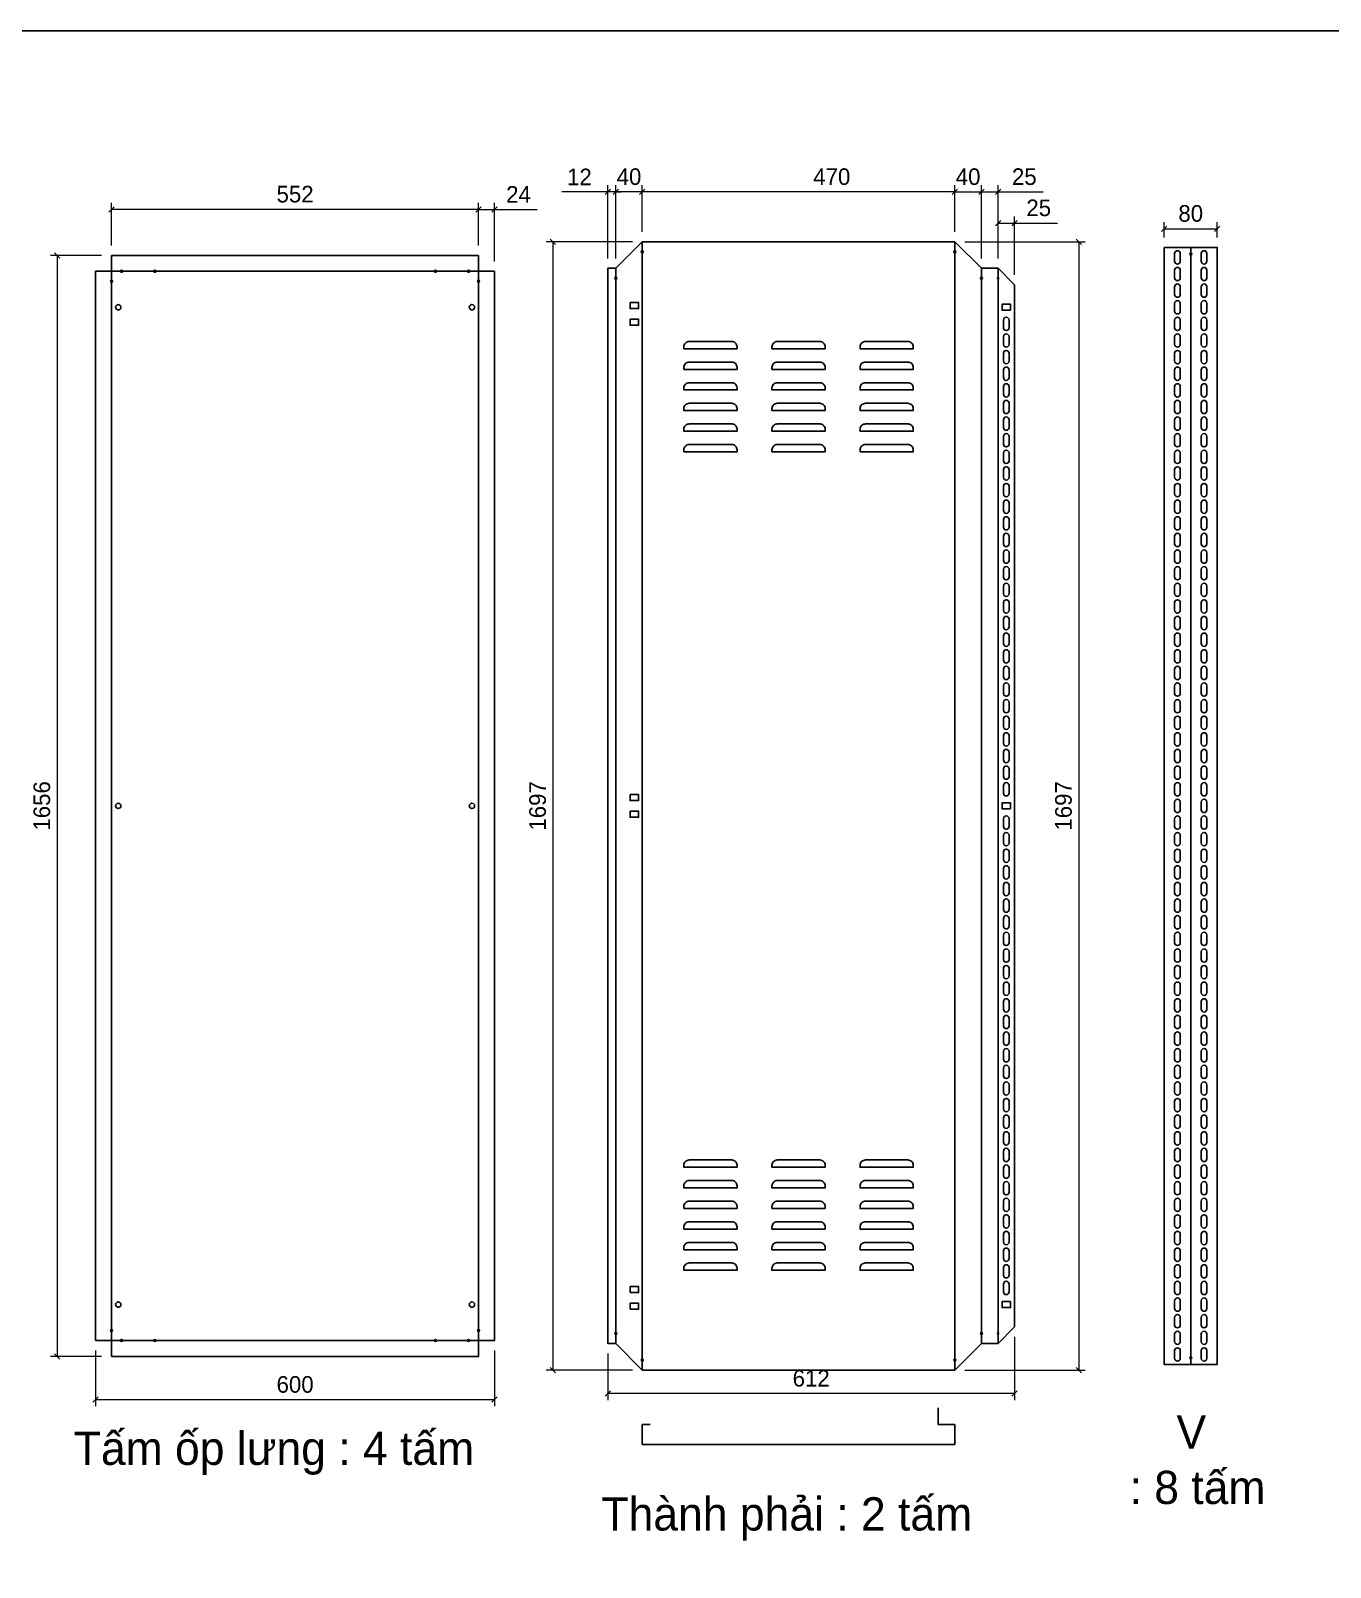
# Model space of a CAD drawing. Header units: millimetres. Extents: x 0 to 5692, y 0 to 4025.
# Drawn here: x 1586 to 3540, y 1714 to 4025 of the extents above; entities that cross this region are included whole.
import ezdxf

# ---------------------------------------------------------------- set-up
doc = ezdxf.new("R2010")
doc.units = ezdxf.units.MM
doc.layers.add('CNC', color=7, linetype='Continuous')
doc.layers.add('DIM', color=253, linetype='Continuous')
doc.styles.add('Arial', font='arial.ttf')
doc.dimstyles.new('Dim-25', dxfattribs={"dimtxt": 25, "dimasz": 8, "dimexe": 10, "dimexo": 15, "dimgap": 10, "dimtad": 1, "dimdec": 0, "dimtxsty": 'Standard', "dimblk": 'OBLIQUE', "dimcen": 10, "dimclrd": 5, "dimclre": 5, "dimclrt": 3, "dimazin": 3, "dimtfac": 1, "dimtdec": 0, "dimtmove": 0, "dimatfit": 3, "dimldrblk": 'OBLIQUE', "dimlwd": 9, "dimlwe": 9})

# ---------------------------------------------------------------- blocks, each defined once
blk = doc.blocks.new('*D10')
at = {"color": 0, "linetype": 'ByBlock', "lineweight": -2}
for p, q in [((2375.1, 3703.6), (2367.1, 3711.6)), ((2367.1, 2014.6), (2375.1, 2006.6))]:
    blk.add_line(p, q, dxfattribs=at)
at = {"layer": 'Defpoints', "color": 0, "transparency": 16777216}
for p in [(2505.7, 3707.6), (2371.1, 2010.6), (2505.7, 2010.6)]:
    blk.add_point(p, dxfattribs=at)
at = {"layer": 'DIM', "color": 5, "lineweight": 9, "transparency": 16777216}
for p, q in [((2490.7, 3707.6), (2361.1, 3707.6)), ((2371.1, 3707.6), (2371.1, 2010.6)), ((2490.7, 2010.6), (2361.1, 2010.6))]:
    blk.add_line(p, q, dxfattribs=at)
at = {"layer": 'DIM', "color": 3, "transparency": 16777216, "insert": (2348.3, 2859.1), "char_height": 25, "attachment_point": 5, "rotation": 90}
blk.add_mtext('1697', dxfattribs=at)
blk = doc.blocks.new('_Oblique')
at = {"color": 0, "linetype": 'ByBlock', "lineweight": -2}
blk.add_line((-0.5, -0.5), (0.5, 0.5), dxfattribs=at)
blk = doc.blocks.new('*D11')
at = {"color": 0, "linetype": 'ByBlock', "lineweight": -2}
for p, q in [((2509.7, 3786.5), (2501.7, 3778.5)), ((2971.7, 3778.5), (2979.7, 3786.5))]:
    blk.add_line(p, q, dxfattribs=at)
at = {"layer": 'Defpoints', "color": 0, "transparency": 16777216}
for p in [(2505.7, 3782.5), (2505.7, 3707.6), (2975.7, 3707.6)]:
    blk.add_point(p, dxfattribs=at)
at = {"layer": 'DIM', "color": 5, "lineweight": 9, "transparency": 16777216}
for p, q in [((2505.7, 3722.6), (2505.7, 3792.5)), ((2975.7, 3722.6), (2975.7, 3792.5)), ((2975.7, 3782.5), (2505.7, 3782.5))]:
    blk.add_line(p, q, dxfattribs=at)
at = {"layer": 'DIM', "color": 3, "transparency": 16777216, "insert": (2790.7, 3805.3), "char_height": 25, "attachment_point": 5}
blk.add_mtext('470', dxfattribs=at)
blk = doc.blocks.new('*D12')
at = {"color": 0, "linetype": 'ByBlock', "lineweight": -2}
for p, q in [((2469.7, 3786.5), (2461.7, 3778.5)), ((2501.7, 3778.5), (2509.7, 3786.5))]:
    blk.add_line(p, q, dxfattribs=at)
at = {"layer": 'Defpoints', "color": 0, "transparency": 16777216}
for p in [(2465.7, 3782.5), (2505.7, 3707.6), (2465.7, 3667.6)]:
    blk.add_point(p, dxfattribs=at)
at = {"layer": 'DIM', "color": 5, "lineweight": 9, "transparency": 16777216}
for p, q in [((2465.7, 3682.6), (2465.7, 3792.5)), ((2505.7, 3722.6), (2505.7, 3792.5)), ((2505.7, 3782.5), (2465.7, 3782.5))]:
    blk.add_line(p, q, dxfattribs=at)
at = {"layer": 'DIM', "color": 3, "transparency": 16777216, "insert": (2485.7, 3805.3), "char_height": 25, "attachment_point": 5}
blk.add_mtext('40', dxfattribs=at)
blk = doc.blocks.new('*D13')
at = {"color": 0, "linetype": 'ByBlock', "lineweight": -2}
for p, q in [((2449.7, 3778.5), (2457.7, 3786.5)), ((2469.7, 3786.5), (2461.7, 3778.5))]:
    blk.add_line(p, q, dxfattribs=at)
at = {"layer": 'Defpoints', "color": 0, "transparency": 16777216}
for p in [(2453.7, 3782.5), (2453.7, 3667.6), (2465.7, 3667.6)]:
    blk.add_point(p, dxfattribs=at)
at = {"layer": 'DIM', "color": 5, "lineweight": 9, "transparency": 16777216}
for p, q in [((2453.7, 3682.6), (2453.7, 3792.5)), ((2465.7, 3682.6), (2465.7, 3792.5)), ((2453.7, 3782.5), (2384.5, 3782.5)), ((2465.7, 3782.5), (2453.7, 3782.5)), ((2465.7, 3782.5), (2473.7, 3782.5))]:
    blk.add_line(p, q, dxfattribs=at)
at = {"layer": 'DIM', "color": 3, "transparency": 16777216, "insert": (2411.1, 3805.1), "char_height": 25, "attachment_point": 5}
blk.add_mtext('12', dxfattribs=at)
blk = doc.blocks.new('*D14')
at = {"color": 0, "linetype": 'ByBlock', "lineweight": -2}
for p, q in [((2457.7, 1979.3), (2449.7, 1971.3)), ((3061.7, 1971.3), (3069.7, 1979.3))]:
    blk.add_line(p, q, dxfattribs=at)
at = {"layer": 'Defpoints', "color": 0, "transparency": 16777216}
for p in [(3065.7, 2075.6), (2453.7, 2050.6), (2453.7, 1975.3)]:
    blk.add_point(p, dxfattribs=at)
at = {"layer": 'DIM', "color": 5, "lineweight": 9, "transparency": 16777216}
for p, q in [((3065.7, 2060.6), (3065.7, 1965.3)), ((2453.7, 2035.6), (2453.7, 1965.3)), ((3065.7, 1975.3), (2453.7, 1975.3))]:
    blk.add_line(p, q, dxfattribs=at)
at = {"layer": 'DIM', "color": 3, "transparency": 16777216, "insert": (2759.7, 1998.1), "char_height": 25, "attachment_point": 5}
blk.add_mtext('612', dxfattribs=at)
blk = doc.blocks.new('*D15')
at = {"color": 0, "linetype": 'ByBlock', "lineweight": -2}
for p, q in [((2979.7, 3786.5), (2971.7, 3778.5)), ((3011.7, 3778.5), (3019.7, 3786.5))]:
    blk.add_line(p, q, dxfattribs=at)
at = {"layer": 'Defpoints', "color": 0, "transparency": 16777216}
for p in [(3015.7, 3782.5), (2975.7, 3707.6), (3015.7, 3667.6)]:
    blk.add_point(p, dxfattribs=at)
at = {"layer": 'DIM', "color": 5, "lineweight": 9, "transparency": 16777216}
for p, q in [((2975.7, 3722.6), (2975.7, 3792.5)), ((3015.7, 3682.6), (3015.7, 3792.5)), ((2975.7, 3782.5), (3015.7, 3782.5))]:
    blk.add_line(p, q, dxfattribs=at)
at = {"layer": 'DIM', "color": 3, "transparency": 16777216, "insert": (2995.7, 3805.3), "char_height": 25, "attachment_point": 5}
blk.add_mtext('40', dxfattribs=at)
blk = doc.blocks.new('*D16')
at = {"color": 0, "linetype": 'ByBlock', "lineweight": -2}
for p, q in [((3019.7, 3786.5), (3011.7, 3778.5)), ((3036.7, 3778.5), (3044.7, 3786.5))]:
    blk.add_line(p, q, dxfattribs=at)
at = {"layer": 'Defpoints', "color": 0, "transparency": 16777216}
for p in [(3040.7, 3782.5), (3015.7, 3667.6), (3040.7, 3667.6)]:
    blk.add_point(p, dxfattribs=at)
at = {"layer": 'DIM', "color": 5, "lineweight": 9, "transparency": 16777216}
for p, q in [((3015.7, 3682.6), (3015.7, 3792.5)), ((3040.7, 3682.6), (3040.7, 3792.5)), ((3015.7, 3782.5), (3040.7, 3782.5)), ((3040.7, 3782.5), (3108.4, 3782.5))]:
    blk.add_line(p, q, dxfattribs=at)
at = {"layer": 'DIM', "color": 3, "transparency": 16777216, "insert": (3080.2, 3805.3), "char_height": 25, "attachment_point": 5}
blk.add_mtext('25', dxfattribs=at)
blk = doc.blocks.new('*D17')
at = {"color": 0, "linetype": 'ByBlock', "lineweight": -2}
for p, q in [((3044.7, 3739.7), (3036.7, 3731.7)), ((3061.7, 3731.7), (3069.7, 3739.7))]:
    blk.add_line(p, q, dxfattribs=at)
at = {"layer": 'Defpoints', "color": 0, "transparency": 16777216}
for p in [(3065.7, 3735.7), (3040.7, 3667.6), (3065.7, 3642.6)]:
    blk.add_point(p, dxfattribs=at)
at = {"layer": 'DIM', "color": 5, "lineweight": 9, "transparency": 16777216}
for p, q in [((3040.7, 3682.6), (3040.7, 3745.7)), ((3065.7, 3657.6), (3065.7, 3745.7)), ((3040.7, 3735.7), (3065.7, 3735.7)), ((3065.7, 3735.7), (3130.1, 3735.7))]:
    blk.add_line(p, q, dxfattribs=at)
at = {"layer": 'DIM', "color": 3, "transparency": 16777216, "insert": (3101.9, 3758.4), "char_height": 25, "attachment_point": 5}
blk.add_mtext('25', dxfattribs=at)
blk = doc.blocks.new('f3daunguoc')
at = {"layer": 'CNC', "color": 2, "lineweight": -3}
blk.add_circle((0, 0), 1.5, dxfattribs=at)
blk = doc.blocks.new('f2dauxuoi')
at = {"layer": 'CNC', "color": 2, "lineweight": -3}
blk.add_circle((0, 0), 1, dxfattribs=at)
blk = doc.blocks.new('*D18')
at = {"color": 0, "linetype": 'ByBlock', "lineweight": -2}
for p, q in [((3166, 3703.6), (3158, 3711.6)), ((3158, 2014.6), (3166, 2006.6))]:
    blk.add_line(p, q, dxfattribs=at)
at = {"layer": 'Defpoints', "color": 0, "transparency": 16777216}
for p in [(2975.7, 3707.6), (2975.7, 2010.6), (3162, 2010.6)]:
    blk.add_point(p, dxfattribs=at)
at = {"layer": 'DIM', "color": 5, "lineweight": 9, "transparency": 16777216}
for p, q in [((2990.7, 3707.6), (3172, 3707.6)), ((3162, 3707.6), (3162, 2010.6)), ((2990.7, 2010.6), (3172, 2010.6))]:
    blk.add_line(p, q, dxfattribs=at)
at = {"layer": 'DIM', "color": 3, "transparency": 16777216, "insert": (3139.2, 2859.1), "char_height": 25, "attachment_point": 5, "rotation": 90}
blk.add_mtext('1697', dxfattribs=at)
blk = doc.blocks.new('*D24')
at = {"color": 0, "linetype": 'ByBlock', "lineweight": -2}
for p, q in [((2263.5, 3760.2), (2255.5, 3752.2)), ((2279.5, 3752.2), (2287.5, 3760.2))]:
    blk.add_line(p, q, dxfattribs=at)
at = {"layer": 'Defpoints', "color": 0, "transparency": 16777216}
for p in [(2283.5, 3756.2), (2259.5, 3687.1), (2283.5, 3663.1)]:
    blk.add_point(p, dxfattribs=at)
at = {"layer": 'DIM', "color": 5, "lineweight": 9, "transparency": 16777216}
for p, q in [((2259.5, 3702.1), (2259.5, 3766.2)), ((2259.5, 3756.2), (2283.5, 3756.2)), ((2283.5, 3678.1), (2283.5, 3766.2)), ((2283.5, 3756.2), (2347.6, 3756.2))]:
    blk.add_line(p, q, dxfattribs=at)
at = {"layer": 'DIM', "color": 3, "transparency": 16777216, "insert": (2319.5, 3778.8), "char_height": 25, "attachment_point": 5}
blk.add_mtext('24', dxfattribs=at)
blk = doc.blocks.new('*D25')
at = {"color": 0, "linetype": 'ByBlock', "lineweight": -2}
for p, q in [((1711.5, 3760.2), (1703.5, 3752.2)), ((2255.5, 3752.2), (2263.5, 3760.2))]:
    blk.add_line(p, q, dxfattribs=at)
at = {"layer": 'Defpoints', "color": 0, "transparency": 16777216}
for p in [(1707.5, 3756.2), (1707.5, 3687.1), (2259.5, 3687.1)]:
    blk.add_point(p, dxfattribs=at)
at = {"layer": 'DIM', "color": 5, "lineweight": 9, "transparency": 16777216}
for p, q in [((1707.5, 3702.1), (1707.5, 3766.2)), ((2259.5, 3756.2), (1707.5, 3756.2)), ((2259.5, 3702.1), (2259.5, 3766.2))]:
    blk.add_line(p, q, dxfattribs=at)
at = {"layer": 'DIM', "color": 3, "transparency": 16777216, "insert": (1983.5, 3779), "char_height": 25, "attachment_point": 5}
blk.add_mtext('552', dxfattribs=at)
blk = doc.blocks.new('*D26')
at = {"color": 0, "linetype": 'ByBlock', "lineweight": -2}
for p, q in [((1629.5, 3683.1), (1621.5, 3691.1)), ((1621.5, 2035.1), (1629.5, 2027.1))]:
    blk.add_line(p, q, dxfattribs=at)
at = {"layer": 'Defpoints', "color": 0, "transparency": 16777216}
for p in [(1707.5, 3687.1), (1625.5, 2031.1), (1707.5, 2031.1)]:
    blk.add_point(p, dxfattribs=at)
at = {"layer": 'DIM', "color": 5, "lineweight": 9, "transparency": 16777216}
for p, q in [((1692.5, 3687.1), (1615.5, 3687.1)), ((1625.5, 3687.1), (1625.5, 2031.1)), ((1692.5, 2031.1), (1615.5, 2031.1))]:
    blk.add_line(p, q, dxfattribs=at)
at = {"layer": 'DIM', "color": 3, "transparency": 16777216, "insert": (1602.7, 2859.1), "char_height": 25, "attachment_point": 5, "rotation": 90}
blk.add_mtext('1656', dxfattribs=at)
blk = doc.blocks.new('*D27')
at = {"color": 0, "linetype": 'ByBlock', "lineweight": -2}
for p, q in [((1687.5, 1970.1), (1679.5, 1962.1)), ((2279.5, 1962.1), (2287.5, 1970.1))]:
    blk.add_line(p, q, dxfattribs=at)
at = {"layer": 'Defpoints', "color": 0, "transparency": 16777216}
for p in [(1683.5, 2055.1), (2283.5, 2055.1), (2283.5, 1966.1)]:
    blk.add_point(p, dxfattribs=at)
at = {"layer": 'DIM', "color": 5, "lineweight": 9, "transparency": 16777216}
for p, q in [((1683.5, 2040.1), (1683.5, 1956.1)), ((2283.5, 2040.1), (2283.5, 1956.1)), ((1683.5, 1966.1), (2283.5, 1966.1))]:
    blk.add_line(p, q, dxfattribs=at)
at = {"layer": 'DIM', "color": 3, "transparency": 16777216, "insert": (1983.5, 1988.8), "char_height": 25, "attachment_point": 5}
blk.add_mtext('600', dxfattribs=at)
blk = doc.blocks.new('KHUNG CHUẨN')
at = {"color": 7}
blk.add_lwpolyline([(16919.2, -26555.2), (19889.2, -26555.2), (19889.2, -28655.2), (16919.2, -28655.2)], close=True, dxfattribs=at)
at = {"color": 3, "style": 'Arial'}
for tag, p in [('#01', (17055.6, -28580.1)), ('#02', (17431.4, -28580.1)), ('#03', (18030.6, -28580.1)), ('#08', (18751.7, -28580.1)), ('#10', (19064.8, -28580.1)), ('#09', (18753.8, -28632.6)), ('#11', (19060.3, -28625.7)), ('#12', (19806.5, -28628.9)), ('#04', (17024.8, -28634.6)), ('#05', (17308.5, -28633)), ('#06', (17632.7, -28633.7)), ('#07', (18002, -28634.7))]:
    blk.add_attdef(tag, p, '', height=20, dxfattribs=at)
blk = doc.blocks.new('*D85')
at = {"color": 0, "linetype": 'ByBlock', "lineweight": -2}
for p, q in [((3294.5, 3731.2), (3286.5, 3723.2)), ((3366.5, 3723.2), (3374.5, 3731.2))]:
    blk.add_line(p, q, dxfattribs=at)
at = {"layer": 'Defpoints', "color": 0, "ltscale": 3, "transparency": 16777216}
for p in [(3370.5, 3727.2), (3290.5, 3699.1), (3370.5, 3699.1)]:
    blk.add_point(p, dxfattribs=at)
at = {"layer": 'DIM', "color": 5, "lineweight": 9, "ltscale": 3, "transparency": 16777216}
for p, q in [((3290.5, 3714.1), (3290.5, 3737.2)), ((3290.5, 3727.2), (3370.5, 3727.2)), ((3370.5, 3714.1), (3370.5, 3737.2))]:
    blk.add_line(p, q, dxfattribs=at)
at = {"layer": 'DIM', "color": 3, "ltscale": 3, "transparency": 16777216, "insert": (3330.5, 3750), "char_height": 25, "attachment_point": 5}
blk.add_mtext('80', dxfattribs=at)

msp = doc.modelspace()

# ---------------------------------------------------------------- linework, layer by layer
at = {"color": 7}
for p, q in [((2505.7, 3707.6), (2465.7, 3667.6)), ((2505.7, 3707.6), (2505.7, 2010.6)), ((2975.7, 3707.6), (2975.7, 2010.6)), ((3015.7, 3667.6), (2975.7, 3707.6)), ((2465.7, 3667.6), (2465.7, 2050.6)), ((3015.7, 3667.6), (3015.7, 2050.6)), ((3040.7, 3667.6), (3040.7, 2050.6)), ((3040.7, 3667.6), (3065.7, 3642.6)), ((3065.7, 3642.6), (3065.7, 2075.6)), ((3065.7, 3497.9), (3065.7, 2220.3)), ((3040.7, 2050.6), (3065.7, 2075.6)), ((2505.7, 2010.6), (2465.7, 2050.6)), ((3015.7, 2050.6), (2975.7, 2010.6)), ((2950.7, 1928.6), (2950.7, 1953.6)), ((2505.7, 1898.6), (2505.7, 1928.6)), ((2505.7, 1928.6), (2517.7, 1928.6)), ((2975.7, 1928.6), (2950.7, 1928.6)), ((2975.7, 1898.6), (2975.7, 1928.6)), ((2975.7, 1898.6), (2505.7, 1898.6))]:
    msp.add_line(p, q, dxfattribs=at)
at = {"color": 7, "ltscale": 3}
msp.add_line((3330.5, 3699.1), (3330.5, 2019.1), dxfattribs=at)
at = {"color": 7}
for points in [[(2975.7, 3707.6), (2505.7, 3707.6)], [(2465.7, 3667.6), (2453.7, 3667.6), (2453.7, 2050.6), (2465.7, 2050.6)], [(3040.7, 3667.6), (3015.7, 3667.6)], [(3015.7, 2050.6), (3040.7, 2050.6)], [(2505.7, 2010.6), (2975.7, 2010.6)]]:
    msp.add_lwpolyline(points, dxfattribs=at)
at = {"color": 7, "ltscale": 3}
msp.add_lwpolyline([(3290.5, 3699.1), (3370.5, 3699.1), (3370.5, 2019.1), (3290.5, 2019.1)], close=True, dxfattribs=at)
for points in [[(1707.5, 3687.1), (1707.5, 3663.1), (1683.5, 3663.1)], [(1707.5, 3687.1), (2259.5, 3687.1)], [(2259.5, 3687.1), (2259.5, 3663.1), (2283.5, 3663.1)], [(1683.5, 2055.1), (1683.5, 3663.1)], [(2283.5, 3663.1), (2283.5, 2055.1)], [(1707.5, 2031.1), (1707.5, 2055.1), (1683.5, 2055.1)], [(2259.5, 2031.1), (2259.5, 2055.1), (2283.5, 2055.1)], [(2259.5, 2031.1), (1707.5, 2031.1)]]:
    msp.add_lwpolyline(points)
at = {"color": 2, "ltscale": 3}
for points in [[(3314.8, 3678.3), (3314.8, 3689.8, 1), (3306.3, 3689.8), (3306.3, 3678.3, 1)], [(3346.3, 3678.3), (3346.3, 3689.8, -1), (3354.8, 3689.8), (3354.8, 3678.3, -1)], [(3314.8, 3653.3), (3314.8, 3664.8, 1), (3306.3, 3664.8), (3306.3, 3653.3, 1)], [(3346.3, 3653.3), (3346.3, 3664.8, -1), (3354.8, 3664.8), (3354.8, 3653.3, -1)], [(3314.8, 3628.3), (3314.8, 3639.8, 1), (3306.3, 3639.8), (3306.3, 3628.3, 1)], [(3346.3, 3628.3), (3346.3, 3639.8, -1), (3354.8, 3639.8), (3354.8, 3628.3, -1)], [(3314.8, 3603.3), (3314.8, 3614.8, 1), (3306.3, 3614.8), (3306.3, 3603.3, 1)], [(3346.3, 3603.3), (3346.3, 3614.8, -1), (3354.8, 3614.8), (3354.8, 3603.3, -1)], [(3314.8, 3578.3), (3314.8, 3589.8, 1), (3306.3, 3589.8), (3306.3, 3578.3, 1)], [(3346.3, 3578.3), (3346.3, 3589.8, -1), (3354.8, 3589.8), (3354.8, 3578.3, -1)], [(3314.8, 3553.3), (3314.8, 3564.8, 1), (3306.3, 3564.8), (3306.3, 3553.3, 1)], [(3346.3, 3553.3), (3346.3, 3564.8, -1), (3354.8, 3564.8), (3354.8, 3553.3, -1)], [(3314.8, 3528.3), (3314.8, 3539.8, 1), (3306.3, 3539.8), (3306.3, 3528.3, 1)], [(3346.3, 3528.3), (3346.3, 3539.8, -1), (3354.8, 3539.8), (3354.8, 3528.3, -1)], [(3314.8, 3503.3), (3314.8, 3514.8, 1), (3306.3, 3514.8), (3306.3, 3503.3, 1)], [(3346.3, 3503.3), (3346.3, 3514.8, -1), (3354.8, 3514.8), (3354.8, 3503.3, -1)], [(3314.8, 3478.3), (3314.8, 3489.8, 1), (3306.3, 3489.8), (3306.3, 3478.3, 1)], [(3346.3, 3478.3), (3346.3, 3489.8, -1), (3354.8, 3489.8), (3354.8, 3478.3, -1)], [(3314.8, 3453.3), (3314.8, 3464.8, 1), (3306.3, 3464.8), (3306.3, 3453.3, 1)], [(3346.3, 3453.3), (3346.3, 3464.8, -1), (3354.8, 3464.8), (3354.8, 3453.3, -1)], [(3314.8, 3428.3), (3314.8, 3439.8, 1), (3306.3, 3439.8), (3306.3, 3428.3, 1)], [(3346.3, 3428.3), (3346.3, 3439.8, -1), (3354.8, 3439.8), (3354.8, 3428.3, -1)], [(3314.8, 3403.3), (3314.8, 3414.8, 1), (3306.3, 3414.8), (3306.3, 3403.3, 1)], [(3346.3, 3403.3), (3346.3, 3414.8, -1), (3354.8, 3414.8), (3354.8, 3403.3, -1)], [(3314.8, 3378.3), (3314.8, 3389.8, 1), (3306.3, 3389.8), (3306.3, 3378.3, 1)], [(3346.3, 3378.3), (3346.3, 3389.8, -1), (3354.8, 3389.8), (3354.8, 3378.3, -1)], [(3314.8, 3353.3), (3314.8, 3364.8, 1), (3306.3, 3364.8), (3306.3, 3353.3, 1)], [(3346.3, 3353.3), (3346.3, 3364.8, -1), (3354.8, 3364.8), (3354.8, 3353.3, -1)], [(3314.8, 3328.3), (3314.8, 3339.8, 1), (3306.3, 3339.8), (3306.3, 3328.3, 1)], [(3346.3, 3328.3), (3346.3, 3339.8, -1), (3354.8, 3339.8), (3354.8, 3328.3, -1)], [(3314.8, 3303.3), (3314.8, 3314.8, 1), (3306.3, 3314.8), (3306.3, 3303.3, 1)], [(3346.3, 3303.3), (3346.3, 3314.8, -1), (3354.8, 3314.8), (3354.8, 3303.3, -1)], [(3314.8, 3278.3), (3314.8, 3289.8, 1), (3306.3, 3289.8), (3306.3, 3278.3, 1)], [(3346.3, 3278.3), (3346.3, 3289.8, -1), (3354.8, 3289.8), (3354.8, 3278.3, -1)], [(3314.8, 3253.3), (3314.8, 3264.8, 1), (3306.3, 3264.8), (3306.3, 3253.3, 1)], [(3346.3, 3253.3), (3346.3, 3264.8, -1), (3354.8, 3264.8), (3354.8, 3253.3, -1)], [(3314.8, 3228.3), (3314.8, 3239.8, 1), (3306.3, 3239.8), (3306.3, 3228.3, 1)], [(3346.3, 3228.3), (3346.3, 3239.8, -1), (3354.8, 3239.8), (3354.8, 3228.3, -1)], [(3314.8, 3203.3), (3314.8, 3214.8, 1), (3306.3, 3214.8), (3306.3, 3203.3, 1)], [(3346.3, 3203.3), (3346.3, 3214.8, -1), (3354.8, 3214.8), (3354.8, 3203.3, -1)], [(3314.8, 3178.3), (3314.8, 3189.8, 1), (3306.3, 3189.8), (3306.3, 3178.3, 1)], [(3346.3, 3178.3), (3346.3, 3189.8, -1), (3354.8, 3189.8), (3354.8, 3178.3, -1)], [(3314.8, 3153.3), (3314.8, 3164.8, 1), (3306.3, 3164.8), (3306.3, 3153.3, 1)], [(3346.3, 3153.3), (3346.3, 3164.8, -1), (3354.8, 3164.8), (3354.8, 3153.3, -1)], [(3314.8, 3128.3), (3314.8, 3139.8, 1), (3306.3, 3139.8), (3306.3, 3128.3, 1)], [(3346.3, 3128.3), (3346.3, 3139.8, -1), (3354.8, 3139.8), (3354.8, 3128.3, -1)], [(3314.8, 3103.3), (3314.8, 3114.8, 1), (3306.3, 3114.8), (3306.3, 3103.3, 1)], [(3346.3, 3103.3), (3346.3, 3114.8, -1), (3354.8, 3114.8), (3354.8, 3103.3, -1)], [(3314.8, 3078.3), (3314.8, 3089.8, 1), (3306.3, 3089.8), (3306.3, 3078.3, 1)], [(3346.3, 3078.3), (3346.3, 3089.8, -1), (3354.8, 3089.8), (3354.8, 3078.3, -1)], [(3314.8, 3053.3), (3314.8, 3064.8, 1), (3306.3, 3064.8), (3306.3, 3053.3, 1)], [(3346.3, 3053.3), (3346.3, 3064.8, -1), (3354.8, 3064.8), (3354.8, 3053.3, -1)], [(3314.8, 3028.3), (3314.8, 3039.8, 1), (3306.3, 3039.8), (3306.3, 3028.3, 1)], [(3346.3, 3028.3), (3346.3, 3039.8, -1), (3354.8, 3039.8), (3354.8, 3028.3, -1)], [(3314.8, 3003.3), (3314.8, 3014.8, 1), (3306.3, 3014.8), (3306.3, 3003.3, 1)], [(3346.3, 3003.3), (3346.3, 3014.8, -1), (3354.8, 3014.8), (3354.8, 3003.3, -1)], [(3314.8, 2978.3), (3314.8, 2989.8, 1), (3306.3, 2989.8), (3306.3, 2978.3, 1)], [(3346.3, 2978.3), (3346.3, 2989.8, -1), (3354.8, 2989.8), (3354.8, 2978.3, -1)], [(3314.8, 2953.3), (3314.8, 2964.8, 1), (3306.3, 2964.8), (3306.3, 2953.3, 1)], [(3346.3, 2953.3), (3346.3, 2964.8, -1), (3354.8, 2964.8), (3354.8, 2953.3, -1)], [(3314.8, 2928.3), (3314.8, 2939.8, 1), (3306.3, 2939.8), (3306.3, 2928.3, 1)], [(3346.3, 2928.3), (3346.3, 2939.8, -1), (3354.8, 2939.8), (3354.8, 2928.3, -1)], [(3314.8, 2903.3), (3314.8, 2914.8, 1), (3306.3, 2914.8), (3306.3, 2903.3, 1)], [(3346.3, 2903.3), (3346.3, 2914.8, -1), (3354.8, 2914.8), (3354.8, 2903.3, -1)], [(3314.8, 2878.3), (3314.8, 2889.8, 1), (3306.3, 2889.8), (3306.3, 2878.3, 1)], [(3346.3, 2878.3), (3346.3, 2889.8, -1), (3354.8, 2889.8), (3354.8, 2878.3, -1)], [(3314.8, 2853.3), (3314.8, 2864.8, 1), (3306.3, 2864.8), (3306.3, 2853.3, 1)], [(3346.3, 2853.3), (3346.3, 2864.8, -1), (3354.8, 2864.8), (3354.8, 2853.3, -1)], [(3314.8, 2828.3), (3314.8, 2839.8, 1), (3306.3, 2839.8), (3306.3, 2828.3, 1)], [(3346.3, 2828.3), (3346.3, 2839.8, -1), (3354.8, 2839.8), (3354.8, 2828.3, -1)], [(3314.8, 2803.3), (3314.8, 2814.8, 1), (3306.3, 2814.8), (3306.3, 2803.3, 1)], [(3346.3, 2803.3), (3346.3, 2814.8, -1), (3354.8, 2814.8), (3354.8, 2803.3, -1)], [(3314.8, 2778.3), (3314.8, 2789.8, 1), (3306.3, 2789.8), (3306.3, 2778.3, 1)], [(3346.3, 2778.3), (3346.3, 2789.8, -1), (3354.8, 2789.8), (3354.8, 2778.3, -1)], [(3314.8, 2753.3), (3314.8, 2764.8, 1), (3306.3, 2764.8), (3306.3, 2753.3, 1)], [(3346.3, 2753.3), (3346.3, 2764.8, -1), (3354.8, 2764.8), (3354.8, 2753.3, -1)], [(3314.8, 2728.3), (3314.8, 2739.8, 1), (3306.3, 2739.8), (3306.3, 2728.3, 1)], [(3346.3, 2728.3), (3346.3, 2739.8, -1), (3354.8, 2739.8), (3354.8, 2728.3, -1)], [(3314.8, 2703.3), (3314.8, 2714.8, 1), (3306.3, 2714.8), (3306.3, 2703.3, 1)], [(3346.3, 2703.3), (3346.3, 2714.8, -1), (3354.8, 2714.8), (3354.8, 2703.3, -1)], [(3314.8, 2678.3), (3314.8, 2689.8, 1), (3306.3, 2689.8), (3306.3, 2678.3, 1)], [(3346.3, 2678.3), (3346.3, 2689.8, -1), (3354.8, 2689.8), (3354.8, 2678.3, -1)], [(3314.8, 2653.3), (3314.8, 2664.8, 1), (3306.3, 2664.8), (3306.3, 2653.3, 1)], [(3346.3, 2653.3), (3346.3, 2664.8, -1), (3354.8, 2664.8), (3354.8, 2653.3, -1)], [(3314.8, 2628.3), (3314.8, 2639.8, 1), (3306.3, 2639.8), (3306.3, 2628.3, 1)], [(3346.3, 2628.3), (3346.3, 2639.8, -1), (3354.8, 2639.8), (3354.8, 2628.3, -1)], [(3314.8, 2603.3), (3314.8, 2614.8, 1), (3306.3, 2614.8), (3306.3, 2603.3, 1)], [(3346.3, 2603.3), (3346.3, 2614.8, -1), (3354.8, 2614.8), (3354.8, 2603.3, -1)], [(3314.8, 2578.3), (3314.8, 2589.8, 1), (3306.3, 2589.8), (3306.3, 2578.3, 1)], [(3346.3, 2578.3), (3346.3, 2589.8, -1), (3354.8, 2589.8), (3354.8, 2578.3, -1)], [(3314.8, 2553.3), (3314.8, 2564.8, 1), (3306.3, 2564.8), (3306.3, 2553.3, 1)], [(3346.3, 2553.3), (3346.3, 2564.8, -1), (3354.8, 2564.8), (3354.8, 2553.3, -1)], [(3314.8, 2528.3), (3314.8, 2539.8, 1), (3306.3, 2539.8), (3306.3, 2528.3, 1)], [(3346.3, 2528.3), (3346.3, 2539.8, -1), (3354.8, 2539.8), (3354.8, 2528.3, -1)], [(3314.8, 2503.3), (3314.8, 2514.8, 1), (3306.3, 2514.8), (3306.3, 2503.3, 1)], [(3346.3, 2503.3), (3346.3, 2514.8, -1), (3354.8, 2514.8), (3354.8, 2503.3, -1)], [(3314.8, 2478.3), (3314.8, 2489.8, 1), (3306.3, 2489.8), (3306.3, 2478.3, 1)], [(3346.3, 2478.3), (3346.3, 2489.8, -1), (3354.8, 2489.8), (3354.8, 2478.3, -1)], [(3314.8, 2453.3), (3314.8, 2464.8, 1), (3306.3, 2464.8), (3306.3, 2453.3, 1)], [(3346.3, 2453.3), (3346.3, 2464.8, -1), (3354.8, 2464.8), (3354.8, 2453.3, -1)], [(3314.8, 2428.3), (3314.8, 2439.8, 1), (3306.3, 2439.8), (3306.3, 2428.3, 1)], [(3346.3, 2428.3), (3346.3, 2439.8, -1), (3354.8, 2439.8), (3354.8, 2428.3, -1)], [(3314.8, 2403.3), (3314.8, 2414.8, 1), (3306.3, 2414.8), (3306.3, 2403.3, 1)], [(3346.3, 2403.3), (3346.3, 2414.8, -1), (3354.8, 2414.8), (3354.8, 2403.3, -1)], [(3314.8, 2378.3), (3314.8, 2389.8, 1), (3306.3, 2389.8), (3306.3, 2378.3, 1)], [(3346.3, 2378.3), (3346.3, 2389.8, -1), (3354.8, 2389.8), (3354.8, 2378.3, -1)], [(3314.8, 2353.3), (3314.8, 2364.8, 1), (3306.3, 2364.8), (3306.3, 2353.3, 1)], [(3346.3, 2353.3), (3346.3, 2364.8, -1), (3354.8, 2364.8), (3354.8, 2353.3, -1)], [(3314.8, 2328.3), (3314.8, 2339.8, 1), (3306.3, 2339.8), (3306.3, 2328.3, 1)], [(3346.3, 2328.3), (3346.3, 2339.8, -1), (3354.8, 2339.8), (3354.8, 2328.3, -1)], [(3314.8, 2303.3), (3314.8, 2314.8, 1), (3306.3, 2314.8), (3306.3, 2303.3, 1)], [(3346.3, 2303.3), (3346.3, 2314.8, -1), (3354.8, 2314.8), (3354.8, 2303.3, -1)], [(3314.8, 2278.3), (3314.8, 2289.8, 1), (3306.3, 2289.8), (3306.3, 2278.3, 1)], [(3346.3, 2278.3), (3346.3, 2289.8, -1), (3354.8, 2289.8), (3354.8, 2278.3, -1)], [(3314.8, 2253.3), (3314.8, 2264.8, 1), (3306.3, 2264.8), (3306.3, 2253.3, 1)], [(3346.3, 2253.3), (3346.3, 2264.8, -1), (3354.8, 2264.8), (3354.8, 2253.3, -1)], [(3314.8, 2228.3), (3314.8, 2239.8, 1), (3306.3, 2239.8), (3306.3, 2228.3, 1)], [(3346.3, 2228.3), (3346.3, 2239.8, -1), (3354.8, 2239.8), (3354.8, 2228.3, -1)], [(3314.8, 2203.3), (3314.8, 2214.8, 1), (3306.3, 2214.8), (3306.3, 2203.3, 1)], [(3346.3, 2203.3), (3346.3, 2214.8, -1), (3354.8, 2214.8), (3354.8, 2203.3, -1)], [(3314.8, 2178.3), (3314.8, 2189.8, 1), (3306.3, 2189.8), (3306.3, 2178.3, 1)], [(3346.3, 2178.3), (3346.3, 2189.8, -1), (3354.8, 2189.8), (3354.8, 2178.3, -1)], [(3314.8, 2153.3), (3314.8, 2164.8, 1), (3306.3, 2164.8), (3306.3, 2153.3, 1)], [(3346.3, 2153.3), (3346.3, 2164.8, -1), (3354.8, 2164.8), (3354.8, 2153.3, -1)], [(3314.8, 2128.3), (3314.8, 2139.8, 1), (3306.3, 2139.8), (3306.3, 2128.3, 1)], [(3346.3, 2128.3), (3346.3, 2139.8, -1), (3354.8, 2139.8), (3354.8, 2128.3, -1)], [(3314.8, 2103.3), (3314.8, 2114.8, 1), (3306.3, 2114.8), (3306.3, 2103.3, 1)], [(3346.3, 2103.3), (3346.3, 2114.8, -1), (3354.8, 2114.8), (3354.8, 2103.3, -1)], [(3314.8, 2078.3), (3314.8, 2089.8, 1), (3306.3, 2089.8), (3306.3, 2078.3, 1)], [(3346.3, 2078.3), (3346.3, 2089.8, -1), (3354.8, 2089.8), (3354.8, 2078.3, -1)], [(3314.8, 2053.3), (3314.8, 2064.8, 1), (3306.3, 2064.8), (3306.3, 2053.3, 1)], [(3346.3, 2053.3), (3346.3, 2064.8, -1), (3354.8, 2064.8), (3354.8, 2053.3, -1)], [(3314.8, 2028.3), (3314.8, 2039.8, 1), (3306.3, 2039.8), (3306.3, 2028.3, 1)], [(3346.3, 2028.3), (3346.3, 2039.8, -1), (3354.8, 2039.8), (3354.8, 2028.3, -1)]]:
    msp.add_lwpolyline(points, format="xyb", close=True, dxfattribs=at)
msp.add_lwpolyline([(1707.5, 3663.1), (2259.5, 3663.1), (2259.5, 2055.1), (1707.5, 2055.1)], close=True)
at = {"color": 2}
for points in [[(2487.2, 3616.1), (2500.2, 3616.1), (2500.2, 3607.1), (2487.2, 3607.1)], [(3059.7, 3604.6), (3046.7, 3604.6), (3046.7, 3613.6), (3059.7, 3613.6)], [(2487.2, 3591.1), (2500.2, 3591.1), (2500.2, 3582.1), (2487.2, 3582.1)], [(2487.2, 2876.1), (2500.2, 2876.1), (2500.2, 2867.1), (2487.2, 2867.1)], [(2487.2, 2851.1), (2500.2, 2851.1), (2500.2, 2842.1), (2487.2, 2842.1)], [(3059.7, 2854.6), (3046.7, 2854.6), (3046.7, 2863.6), (3059.7, 2863.6)], [(2487.2, 2127.1), (2500.2, 2127.1), (2500.2, 2136.1), (2487.2, 2136.1)], [(2487.2, 2102.1), (2500.2, 2102.1), (2500.2, 2111.1), (2487.2, 2111.1)], [(3059.7, 2113.5), (3046.7, 2113.5), (3046.7, 2104.5), (3059.7, 2104.5)]]:
    msp.add_lwpolyline(points, close=True, dxfattribs=at)
at = {"color": 2, "ltscale": 0.5}
for points in [[(3057.4, 3578.3, -1), (3048.9, 3578.3), (3048.9, 3589.8, -1), (3057.4, 3589.8)], [(3057.4, 3553.3, -1), (3048.9, 3553.3), (3048.9, 3564.8, -1), (3057.4, 3564.8)], [(3057.4, 3528.3, -1), (3048.9, 3528.3), (3048.9, 3539.8, -1), (3057.4, 3539.8)], [(3057.4, 3503.3, -1), (3048.9, 3503.3), (3048.9, 3514.8, -1), (3057.4, 3514.8)], [(3057.4, 3478.3, -1), (3048.9, 3478.3), (3048.9, 3489.8, -1), (3057.4, 3489.8)], [(3057.4, 3453.3, -1), (3048.9, 3453.3), (3048.9, 3464.8, -1), (3057.4, 3464.8)], [(3057.4, 3428.3, -1), (3048.9, 3428.3), (3048.9, 3439.8, -1), (3057.4, 3439.8)], [(3057.4, 3403.3, -1), (3048.9, 3403.3), (3048.9, 3414.8, -1), (3057.4, 3414.8)], [(3057.4, 3378.3, -1), (3048.9, 3378.3), (3048.9, 3389.8, -1), (3057.4, 3389.8)], [(3057.4, 3353.3, -1), (3048.9, 3353.3), (3048.9, 3364.8, -1), (3057.4, 3364.8)], [(3057.4, 3328.3, -1), (3048.9, 3328.3), (3048.9, 3339.8, -1), (3057.4, 3339.8)], [(3057.4, 3303.3, -1), (3048.9, 3303.3), (3048.9, 3314.8, -1), (3057.4, 3314.8)], [(3057.4, 3278.3, -1), (3048.9, 3278.3), (3048.9, 3289.8, -1), (3057.4, 3289.8)], [(3057.4, 3253.3, -1), (3048.9, 3253.3), (3048.9, 3264.8, -1), (3057.4, 3264.8)], [(3057.4, 3228.3, -1), (3048.9, 3228.3), (3048.9, 3239.8, -1), (3057.4, 3239.8)], [(3057.4, 3203.3, -1), (3048.9, 3203.3), (3048.9, 3214.8, -1), (3057.4, 3214.8)], [(3057.4, 3178.3, -1), (3048.9, 3178.3), (3048.9, 3189.8, -1), (3057.4, 3189.8)], [(3057.4, 3153.3, -1), (3048.9, 3153.3), (3048.9, 3164.8, -1), (3057.4, 3164.8)], [(3057.4, 3128.3, -1), (3048.9, 3128.3), (3048.9, 3139.8, -1), (3057.4, 3139.8)], [(3057.4, 3103.3, -1), (3048.9, 3103.3), (3048.9, 3114.8, -1), (3057.4, 3114.8)], [(3057.4, 3078.3, -1), (3048.9, 3078.3), (3048.9, 3089.8, -1), (3057.4, 3089.8)], [(3057.4, 3053.3, -1), (3048.9, 3053.3), (3048.9, 3064.8, -1), (3057.4, 3064.8)], [(3057.4, 3028.3, -1), (3048.9, 3028.3), (3048.9, 3039.8, -1), (3057.4, 3039.8)], [(3057.4, 3003.3, -1), (3048.9, 3003.3), (3048.9, 3014.8, -1), (3057.4, 3014.8)], [(3057.4, 2978.3, -1), (3048.9, 2978.3), (3048.9, 2989.8, -1), (3057.4, 2989.8)], [(3057.4, 2953.3, -1), (3048.9, 2953.3), (3048.9, 2964.8, -1), (3057.4, 2964.8)], [(3057.4, 2928.3, -1), (3048.9, 2928.3), (3048.9, 2939.8, -1), (3057.4, 2939.8)], [(3057.4, 2903.3, -1), (3048.9, 2903.3), (3048.9, 2914.8, -1), (3057.4, 2914.8)], [(3057.4, 2878.3, -1), (3048.9, 2878.3), (3048.9, 2889.8, -1), (3057.4, 2889.8)], [(3057.4, 2839.8, 1), (3048.9, 2839.8), (3048.9, 2828.3, 1), (3057.4, 2828.3)], [(3057.4, 2814.8, 1), (3048.9, 2814.8), (3048.9, 2803.3, 1), (3057.4, 2803.3)], [(3057.4, 2789.8, 1), (3048.9, 2789.8), (3048.9, 2778.3, 1), (3057.4, 2778.3)], [(3057.4, 2764.8, 1), (3048.9, 2764.8), (3048.9, 2753.3, 1), (3057.4, 2753.3)], [(3057.4, 2739.8, 1), (3048.9, 2739.8), (3048.9, 2728.3, 1), (3057.4, 2728.3)], [(3057.4, 2714.8, 1), (3048.9, 2714.8), (3048.9, 2703.3, 1), (3057.4, 2703.3)], [(3057.4, 2689.8, 1), (3048.9, 2689.8), (3048.9, 2678.3, 1), (3057.4, 2678.3)], [(3057.4, 2664.8, 1), (3048.9, 2664.8), (3048.9, 2653.3, 1), (3057.4, 2653.3)], [(3057.4, 2639.8, 1), (3048.9, 2639.8), (3048.9, 2628.3, 1), (3057.4, 2628.3)], [(3057.4, 2614.8, 1), (3048.9, 2614.8), (3048.9, 2603.3, 1), (3057.4, 2603.3)], [(3057.4, 2589.8, 1), (3048.9, 2589.8), (3048.9, 2578.3, 1), (3057.4, 2578.3)], [(3057.4, 2564.8, 1), (3048.9, 2564.8), (3048.9, 2553.3, 1), (3057.4, 2553.3)], [(3057.4, 2539.8, 1), (3048.9, 2539.8), (3048.9, 2528.3, 1), (3057.4, 2528.3)], [(3057.4, 2514.8, 1), (3048.9, 2514.8), (3048.9, 2503.3, 1), (3057.4, 2503.3)], [(3057.4, 2489.8, 1), (3048.9, 2489.8), (3048.9, 2478.3, 1), (3057.4, 2478.3)], [(3057.4, 2464.8, 1), (3048.9, 2464.8), (3048.9, 2453.3, 1), (3057.4, 2453.3)], [(3057.4, 2439.8, 1), (3048.9, 2439.8), (3048.9, 2428.3, 1), (3057.4, 2428.3)], [(3057.4, 2414.8, 1), (3048.9, 2414.8), (3048.9, 2403.3, 1), (3057.4, 2403.3)], [(3057.4, 2389.8, 1), (3048.9, 2389.8), (3048.9, 2378.3, 1), (3057.4, 2378.3)], [(3057.4, 2364.8, 1), (3048.9, 2364.8), (3048.9, 2353.3, 1), (3057.4, 2353.3)], [(3057.4, 2339.8, 1), (3048.9, 2339.8), (3048.9, 2328.3, 1), (3057.4, 2328.3)], [(3057.4, 2314.8, 1), (3048.9, 2314.8), (3048.9, 2303.3, 1), (3057.4, 2303.3)], [(3057.4, 2289.8, 1), (3048.9, 2289.8), (3048.9, 2278.3, 1), (3057.4, 2278.3)], [(3057.4, 2264.8, 1), (3048.9, 2264.8), (3048.9, 2253.3, 1), (3057.4, 2253.3)], [(3057.4, 2239.8, 1), (3048.9, 2239.8), (3048.9, 2228.3, 1), (3057.4, 2228.3)], [(3057.4, 2214.8, 1), (3048.9, 2214.8), (3048.9, 2203.3, 1), (3057.4, 2203.3)], [(3057.4, 2189.8, 1), (3048.9, 2189.8), (3048.9, 2178.3, 1), (3057.4, 2178.3)], [(3057.4, 2164.8, 1), (3048.9, 2164.8), (3048.9, 2153.3, 1), (3057.4, 2153.3)], [(3057.4, 2139.8, 1), (3048.9, 2139.8), (3048.9, 2128.3, 1), (3057.4, 2128.3)]]:
    msp.add_lwpolyline(points, format="xyb", close=True, dxfattribs=at)
at = {"color": 2}
for points in [[(2640.2, 3557.6), (2576.2, 3557.6, 0.414214), (2568.2, 3549.6), (2568.2, 3546.6), (2648.2, 3546.6), (2648.2, 3549.6, 0.414214)], [(2772.7, 3557.6), (2708.7, 3557.6, 0.414214), (2700.7, 3549.6), (2700.7, 3546.6), (2780.7, 3546.6), (2780.7, 3549.6, 0.414214)], [(2841.2, 3557.6), (2905.2, 3557.6, -0.414214), (2913.2, 3549.6), (2913.2, 3546.6), (2833.2, 3546.6), (2833.2, 3549.6, -0.414214)], [(2640.2, 3526.6), (2576.2, 3526.6, 0.414214), (2568.2, 3518.6), (2568.2, 3515.6), (2648.2, 3515.6), (2648.2, 3518.6, 0.414214)], [(2772.7, 3526.6), (2708.7, 3526.6, 0.414214), (2700.7, 3518.6), (2700.7, 3515.6), (2780.7, 3515.6), (2780.7, 3518.6, 0.414214)], [(2841.2, 3526.6), (2905.2, 3526.6, -0.414214), (2913.2, 3518.6), (2913.2, 3515.6), (2833.2, 3515.6), (2833.2, 3518.6, -0.414214)], [(2640.2, 3495.6), (2576.2, 3495.6, 0.414214), (2568.2, 3487.6), (2568.2, 3484.6), (2648.2, 3484.6), (2648.2, 3487.6, 0.414214)], [(2772.7, 3495.6), (2708.7, 3495.6, 0.414214), (2700.7, 3487.6), (2700.7, 3484.6), (2780.7, 3484.6), (2780.7, 3487.6, 0.414214)], [(2841.2, 3495.6), (2905.2, 3495.6, -0.414214), (2913.2, 3487.6), (2913.2, 3484.6), (2833.2, 3484.6), (2833.2, 3487.6, -0.414214)], [(2640.2, 3464.6), (2576.2, 3464.6, 0.414214), (2568.2, 3456.6), (2568.2, 3453.6), (2648.2, 3453.6), (2648.2, 3456.6, 0.414214)], [(2772.7, 3464.6), (2708.7, 3464.6, 0.414214), (2700.7, 3456.6), (2700.7, 3453.6), (2780.7, 3453.6), (2780.7, 3456.6, 0.414214)], [(2841.2, 3464.6), (2905.2, 3464.6, -0.414214), (2913.2, 3456.6), (2913.2, 3453.6), (2833.2, 3453.6), (2833.2, 3456.6, -0.414214)], [(2640.2, 3433.6), (2576.2, 3433.6, 0.414214), (2568.2, 3425.6), (2568.2, 3422.6), (2648.2, 3422.6), (2648.2, 3425.6, 0.414214)], [(2772.7, 3433.6), (2708.7, 3433.6, 0.414214), (2700.7, 3425.6), (2700.7, 3422.6), (2780.7, 3422.6), (2780.7, 3425.6, 0.414214)], [(2841.2, 3433.6), (2905.2, 3433.6, -0.414214), (2913.2, 3425.6), (2913.2, 3422.6), (2833.2, 3422.6), (2833.2, 3425.6, -0.414214)], [(2640.2, 3402.6), (2576.2, 3402.6, 0.414214), (2568.2, 3394.6), (2568.2, 3391.6), (2648.2, 3391.6), (2648.2, 3394.6, 0.414214)], [(2772.7, 3402.6), (2708.7, 3402.6, 0.414214), (2700.7, 3394.6), (2700.7, 3391.6), (2780.7, 3391.6), (2780.7, 3394.6, 0.414214)], [(2841.2, 3402.6), (2905.2, 3402.6, -0.414214), (2913.2, 3394.6), (2913.2, 3391.6), (2833.2, 3391.6), (2833.2, 3394.6, -0.414214)], [(2640.2, 2326.6), (2576.2, 2326.6, 0.414214), (2568.2, 2318.6), (2568.2, 2315.6), (2648.2, 2315.6), (2648.2, 2318.6, 0.414214)], [(2772.7, 2326.6), (2708.7, 2326.6, 0.414214), (2700.7, 2318.6), (2700.7, 2315.6), (2780.7, 2315.6), (2780.7, 2318.6, 0.414214)], [(2841.2, 2326.6), (2905.2, 2326.6, -0.414214), (2913.2, 2318.6), (2913.2, 2315.6), (2833.2, 2315.6), (2833.2, 2318.6, -0.414214)], [(2640.2, 2295.6), (2576.2, 2295.6, 0.414214), (2568.2, 2287.6), (2568.2, 2284.6), (2648.2, 2284.6), (2648.2, 2287.6, 0.414214)], [(2772.7, 2295.6), (2708.7, 2295.6, 0.414214), (2700.7, 2287.6), (2700.7, 2284.6), (2780.7, 2284.6), (2780.7, 2287.6, 0.414214)], [(2841.2, 2295.6), (2905.2, 2295.6, -0.414214), (2913.2, 2287.6), (2913.2, 2284.6), (2833.2, 2284.6), (2833.2, 2287.6, -0.414214)], [(2640.2, 2264.6), (2576.2, 2264.6, 0.414214), (2568.2, 2256.6), (2568.2, 2253.6), (2648.2, 2253.6), (2648.2, 2256.6, 0.414214)], [(2772.7, 2264.6), (2708.7, 2264.6, 0.414214), (2700.7, 2256.6), (2700.7, 2253.6), (2780.7, 2253.6), (2780.7, 2256.6, 0.414214)], [(2841.2, 2264.6), (2905.2, 2264.6, -0.414214), (2913.2, 2256.6), (2913.2, 2253.6), (2833.2, 2253.6), (2833.2, 2256.6, -0.414214)], [(2640.2, 2233.6), (2576.2, 2233.6, 0.414214), (2568.2, 2225.6), (2568.2, 2222.6), (2648.2, 2222.6), (2648.2, 2225.6, 0.414214)], [(2772.7, 2233.6), (2708.7, 2233.6, 0.414214), (2700.7, 2225.6), (2700.7, 2222.6), (2780.7, 2222.6), (2780.7, 2225.6, 0.414214)], [(2841.2, 2233.6), (2905.2, 2233.6, -0.414214), (2913.2, 2225.6), (2913.2, 2222.6), (2833.2, 2222.6), (2833.2, 2225.6, -0.414214)], [(2640.2, 2202.6), (2576.2, 2202.6, 0.414214), (2568.2, 2194.6), (2568.2, 2191.6), (2648.2, 2191.6), (2648.2, 2194.6, 0.414214)], [(2772.7, 2202.6), (2708.7, 2202.6, 0.414214), (2700.7, 2194.6), (2700.7, 2191.6), (2780.7, 2191.6), (2780.7, 2194.6, 0.414214)], [(2841.2, 2202.6), (2905.2, 2202.6, -0.414214), (2913.2, 2194.6), (2913.2, 2191.6), (2833.2, 2191.6), (2833.2, 2194.6, -0.414214)], [(2640.2, 2171.6), (2576.2, 2171.6, 0.414214), (2568.2, 2163.6), (2568.2, 2160.6), (2648.2, 2160.6), (2648.2, 2163.6, 0.414214)], [(2772.7, 2171.6), (2708.7, 2171.6, 0.414214), (2700.7, 2163.6), (2700.7, 2160.6), (2780.7, 2160.6), (2780.7, 2163.6, 0.414214)], [(2841.2, 2171.6), (2905.2, 2171.6, -0.414214), (2913.2, 2163.6), (2913.2, 2160.6), (2833.2, 2160.6), (2833.2, 2163.6, -0.414214)]]:
    msp.add_lwpolyline(points, format="xyb", close=True, dxfattribs=at)
for centre, radius in [((3330.5, 3689.1), 1.5), ((1717.5, 3609.1), 4), ((2249.5, 3609.1), 4), ((1717.5, 2859.1), 4), ((2249.5, 2859.1), 4), ((1717.5, 2109), 4), ((2249.5, 2109), 4), ((3330.5, 2029.1), 1.5)]:
    msp.add_circle(centre, radius, dxfattribs=at)

# ---------------------------------------------------------------- block references
at = {"color": 3, "xscale": 1.916639999986728, "yscale": 1.916639999986728, "zscale": 1.916639999986728}
msp.add_blockref('KHUNG CHUẨN', (-32428.1, 54921.6), dxfattribs=at)
at = {"lineweight": -3, "rotation": 180}
for name, p in [('f3daunguoc', (2505.7, 3692.6)), ('f3daunguoc', (2975.7, 3692.6)), ('f3daunguoc', (2194.5, 3663.1)), ('f3daunguoc', (2244.5, 3663.1)), ('f3daunguoc', (2465.7, 3652.6)), ('f3daunguoc', (3015.7, 3652.6)), ('f3daunguoc', (2259.5, 3648.1)), ('f2dauxuoi', (3040.7, 2065.6))]:
    msp.add_blockref(name, p, dxfattribs=at)
at = {"lineweight": -3, "xscale": -1, "rotation": 180}
for p in [(1722.5, 3663.1), (1772.5, 3663.1), (1707.5, 3648.1)]:
    msp.add_blockref('f3daunguoc', p, dxfattribs=at)
at = {"lineweight": -3, "xscale": -1}
for name, p in [('f2dauxuoi', (3040.7, 3652.6)), ('f3daunguoc', (2259.5, 2070.1)), ('f3daunguoc', (2465.7, 2065.6)), ('f3daunguoc', (3015.7, 2065.6)), ('f3daunguoc', (2194.5, 2055.1)), ('f3daunguoc', (2244.5, 2055.1)), ('f3daunguoc', (2505.7, 2025.6)), ('f3daunguoc', (2975.7, 2025.6))]:
    msp.add_blockref(name, p, dxfattribs=at)
at = {"lineweight": -3}
for p in [(1707.5, 2070.1), (1722.5, 2055.1), (1772.5, 2055.1)]:
    msp.add_blockref('f3daunguoc', p, dxfattribs=at)

# ---------------------------------------------------------------- texts
at = {"color": 2, "char_height": 50, "attachment_point": 5}
for s, insert, width in [('V\\P : 8 tấm', (3331.4, 1875.4), 1215.419), ('Tấm ốp lưng : 4 tấm', (1951.7, 1885.4), 1216.419), ('Thành phải : 2 tấm', (2723, 1786.7), 1216.419)]:
    msp.add_mtext(s, dxfattribs=dict(at, insert=insert, width=width))

# ---------------------------------------------------------------- dimensions: what is measured, and where the dimension line sits
at = {"layer": 'DIM', "color": 7}
for base, p1, p2, picture, middle in [((2453.7, 3782.5), (2465.7, 3667.6), (2453.7, 3667.6), '*D13', (2411.1, 3805.1)), ((2453.7, 1975.3), (3065.7, 2075.6), (2453.7, 2050.6), '*D14', (2759.7, 1998.1))]:
    dim = msp.add_linear_dim(base=base, p1=p1, p2=p2, angle=180, dimstyle='Dim-25', dxfattribs=at)
    dim.commit()
    dim.dimension.update_dxf_attribs({"geometry": picture, "text_midpoint": middle})
for base, p1, p2, angle, picture, middle in [((2465.7, 3782.5), (2505.7, 3707.6), (2465.7, 3667.6), 180, '*D12', (2485.7, 3782.5)), ((2505.7, 3782.5), (2975.7, 3707.6), (2505.7, 3707.6), 180, '*D11', (2790.7, 3782.5)), ((3015.7, 3782.5), (2975.7, 3707.6), (3015.7, 3667.6), 180, '*D15', (2995.7, 3782.5)), ((3040.7, 3782.5), (3015.7, 3667.6), (3040.7, 3667.6), 180, '*D16', (3080.2, 3782.5)), ((3065.7, 3735.7), (3040.7, 3667.6), (3065.7, 3642.6), 180, '*D17', (3101.9, 3735.7)), ((2371.1, 2010.6), (2505.7, 3707.6), (2505.7, 2010.6), 90, '*D10', (2371.1, 2859.1))]:
    dim = msp.add_linear_dim(base=base, p1=p1, p2=p2, angle=angle, dimstyle='Dim-25', dxfattribs=at)
    dim.commit()
    dim.dimension.update_dxf_attribs({"geometry": picture, "text_midpoint": middle, "dimtype": 160})
at = {"layer": 'DIM'}
for base, p1, p2, picture, middle in [((1707.5, 3756.2), (2259.5, 3687.1), (1707.5, 3687.1), '*D25', (1983.5, 3779)), ((2283.5, 3756.2), (2259.5, 3687.1), (2283.5, 3663.1), '*D24', (2319.5, 3778.8)), ((2283.5, 1966.1), (1683.5, 2055.1), (2283.5, 2055.1), '*D27', (1983.5, 1988.8))]:
    dim = msp.add_linear_dim(base=base, p1=p1, p2=p2, dimstyle='Dim-25', dxfattribs=at)
    dim.commit()
    dim.dimension.update_dxf_attribs({"geometry": picture, "text_midpoint": middle})
at = {"layer": 'DIM', "color": 7, "ltscale": 3}
dim = msp.add_linear_dim(base=(3370.5, 3727.2), p1=(3290.5, 3699.1), p2=(3370.5, 3699.1), dimstyle='Dim-25', dxfattribs=at)
dim.commit()
dim.dimension.update_dxf_attribs({"geometry": '*D85', "text_midpoint": (3330.5, 3750)})
at = {"layer": 'DIM'}
for base, p1, p2, picture, middle in [((3162, 2010.6), (2975.7, 3707.6), (2975.7, 2010.6), '*D18', (3139.2, 2859.1)), ((1625.5, 2031.1), (1707.5, 3687.1), (1707.5, 2031.1), '*D26', (1602.7, 2859.1))]:
    dim = msp.add_linear_dim(base=base, p1=p1, p2=p2, angle=90, dimstyle='Dim-25', dxfattribs=at)
    dim.commit()
    dim.dimension.update_dxf_attribs({"geometry": picture, "text_midpoint": middle})

doc.saveas('drawing.dxf')
